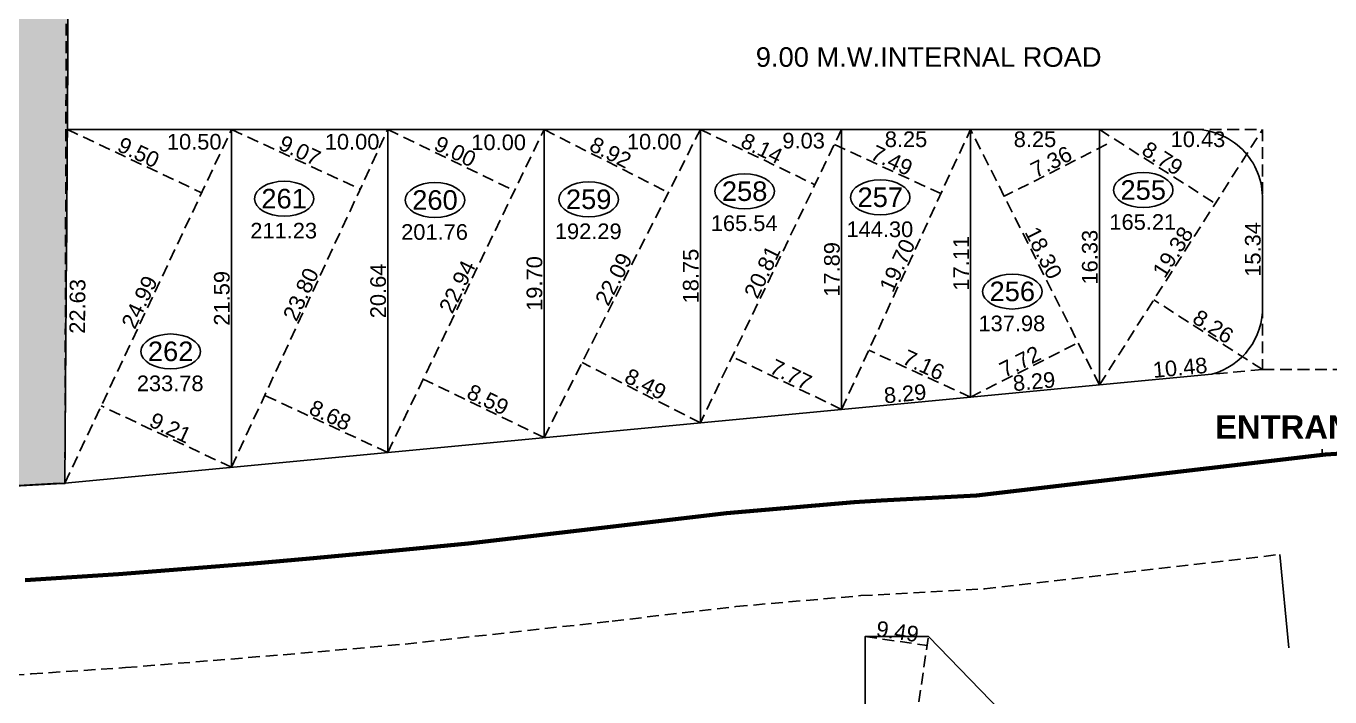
# Model space of a CAD drawing. Header units: millimetres. Extents: x 9625 to 10808, y -1607 to -1252.
# Drawn here: x 10277.2 to 10360.6, y -1503.4 to -1460.5 of the extents above; entities that cross this region are included whole.
import ezdxf

# ---------------------------------------------------------------- set-up
doc = ezdxf.new("R2010")
doc.units = ezdxf.units.MM
doc.header["$LTSCALE"] = 3
doc.header["$MEASUREMENT"] = 0
doc.header["$PDMODE"] = 35
doc.header["$PDSIZE"] = 1
doc.linetypes.add('1', pattern=[0])
doc.linetypes.add('HIDDEN', pattern=[0.375, 0.25, -0.125])
doc.layers.get('0').update_dxf_attribs({"linetype": '1'})
doc.layers.get('Defpoints').update_dxf_attribs({"linetype": 'HIDDEN'})
for name, color, linetype in [('DIM', 8, 'HIDDEN'), ('DIM1', 8, 'Continuous'), ('PLOT TEXT', 3, 'Continuous'), ('Text', 3, 'Continuous'), ('WALL', 6, 'Continuous')]:
    doc.layers.add(name, color=color, linetype=linetype)
doc.styles.add('ARIAL', font='arial.ttf')
doc.styles.get("Standard").update_dxf_attribs({"font": 'arial.ttf'})
doc.dimstyles.new('ISO-25', dxfattribs={"dimtxt": 1, "dimasz": 1, "dimexe": 0, "dimexo": 0, "dimgap": 0.1, "dimtad": 1, "dimzin": 0, "dimdsep": 46, "dimtxsty": 'Standard', "dimblk": 'NONE', "dimcen": 2.5, "dimse1": 1, "dimse2": 1, "dimclrd": 256, "dimclre": 256, "dimclrt": 3, "dimadec": 0, "dimazin": 0, "dimtfac": 1, "dimtmove": 0, "dimatfit": 3, "dimfxl": 1, "dimarcsym": 0})
doc.dimstyles.get("Standard").update_dxf_attribs({"dimtxt": 1, "dimasz": 0, "dimexe": 0, "dimexo": 0, "dimgap": 0.1, "dimtad": 1, "dimzin": 0, "dimdsep": 46, "dimtxsty": 'Standard', "dimcen": 0, "dimse1": 1, "dimse2": 1, "dimsd1": 1, "dimsd2": 1, "dimclrd": 256, "dimclre": 256, "dimclrt": 3, "dimadec": 0, "dimazin": 0, "dimtfac": 1, "dimtix": 1, "dimtofl": 0, "dimtmove": 2, "dimatfit": 3, "dimfxl": 1, "dimtolj": 1, "dimtzin": 0, "dimlwd": -1, "dimlwe": -1, "dimarcsym": 0})

# ---------------------------------------------------------------- blocks, each defined once
blk = doc.blocks.new('*D1853')
at = {"layer": 'Defpoints', "color": 0}
for p in [(10279.642, -1489.693), (10279.644, -1489.724), (10229.121, -1492.429)]:
    blk.add_point(p, dxfattribs=at)
at = {"layer": 'DIM', "lineweight": -2}
blk.add_line((10229.12, -1492.397), (10279.642, -1489.693), dxfattribs=at)
at = {"layer": 'DIM', "color": 3, "insert": (10254.348, -1490.435), "char_height": 1, "attachment_point": 5, "rotation": 3.06419}
blk.add_mtext('50.59', dxfattribs=at)
blk = doc.blocks.new('_None')
blk = doc.blocks.new('*D1756')
at = {"layer": 'Defpoints', "color": 0}
for p in [(10279.831, -1424.331), (10279.831, -1424.331), (10279.644, -1489.724)]:
    blk.add_point(p, dxfattribs=at)
at = {"layer": 'DIM1', "color": 3, "insert": (10279.127, -1457.026), "char_height": 1, "attachment_point": 5, "rotation": 89.83543}
blk.add_mtext('\\A1;65.39', dxfattribs=at)
blk = doc.blocks.new('*D1524')
at = {"layer": 'Defpoints', "color": 0}
for p in [(10320.3, -1467.091), (10327.631, -1470.622), (10327.631, -1470.622)]:
    blk.add_point(p, dxfattribs=at)
at = {"layer": 'DIM', "lineweight": -2}
blk.add_line((10320.3, -1467.091), (10327.631, -1470.622), dxfattribs=at)
at = {"layer": 'DIM', "color": 3, "insert": (10324.23, -1468.306), "char_height": 1, "attachment_point": 5, "rotation": 334.28049}
blk.add_mtext('8.14', dxfattribs=at)
blk = doc.blocks.new('*D1523')
at = {"layer": 'Defpoints', "color": 0}
for p in [(10322.336, -1481.615), (10322.336, -1481.615), (10329.332, -1484.985)]:
    blk.add_point(p, dxfattribs=at)
at = {"layer": 'DIM', "lineweight": -2}
blk.add_line((10329.332, -1484.985), (10322.336, -1481.615), dxfattribs=at)
at = {"layer": 'DIM', "color": 3, "insert": (10326.094, -1482.76), "char_height": 1, "attachment_point": 5, "rotation": 334.28049}
blk.add_mtext('7.77', dxfattribs=at)
blk = doc.blocks.new('*D1522')
at = {"layer": 'Defpoints', "color": 0}
for p in [(10329.332, -1467.091), (10320.3, -1485.841), (10320.3, -1485.841)]:
    blk.add_point(p, dxfattribs=at)
at = {"layer": 'DIM', "lineweight": -2}
blk.add_line((10329.332, -1467.091), (10320.3, -1485.841), dxfattribs=at)
at = {"layer": 'DIM', "color": 3, "insert": (10324.266, -1476.201), "char_height": 1, "attachment_point": 5, "rotation": 64.28049}
blk.add_mtext('20.81', dxfattribs=at)
blk = doc.blocks.new('*D1521')
at = {"layer": 'Defpoints', "color": 0}
for p in [(10312.732, -1481.998), (10312.732, -1481.998), (10320.3, -1485.841)]:
    blk.add_point(p, dxfattribs=at)
at = {"layer": 'DIM', "lineweight": -2}
blk.add_line((10320.3, -1485.841), (10312.732, -1481.998), dxfattribs=at)
at = {"layer": 'DIM', "color": 3, "insert": (10316.792, -1483.375), "char_height": 1, "attachment_point": 5, "rotation": 333.08365}
blk.add_mtext('8.49', dxfattribs=at)
blk = doc.blocks.new('*D1520')
at = {"layer": 'Defpoints', "color": 0}
for p in [(10310.3, -1467.091), (10318.251, -1471.127), (10318.251, -1471.127)]:
    blk.add_point(p, dxfattribs=at)
at = {"layer": 'DIM', "lineweight": -2}
blk.add_line((10310.3, -1467.091), (10318.251, -1471.127), dxfattribs=at)
at = {"layer": 'DIM', "color": 3, "insert": (10314.552, -1468.565), "char_height": 1, "attachment_point": 5, "rotation": 333.08365}
blk.add_mtext('8.92', dxfattribs=at)
blk = doc.blocks.new('*D1519')
at = {"layer": 'Defpoints', "color": 0}
for p in [(10320.3, -1467.091), (10320.3, -1467.091), (10310.3, -1486.788)]:
    blk.add_point(p, dxfattribs=at)
at = {"layer": 'DIM', "lineweight": -2}
blk.add_line((10310.3, -1486.788), (10320.3, -1467.091), dxfattribs=at)
at = {"layer": 'DIM', "color": 3, "insert": (10314.756, -1476.663), "char_height": 1, "attachment_point": 5, "rotation": 63.08365}
blk.add_mtext('22.09', dxfattribs=at)
blk = doc.blocks.new('*D1518')
at = {"layer": 'Defpoints', "color": 0}
for p in [(10300.3, -1467.091), (10308.4, -1471.014), (10308.4, -1471.014)]:
    blk.add_point(p, dxfattribs=at)
at = {"layer": 'DIM', "lineweight": -2}
blk.add_line((10300.3, -1467.091), (10308.4, -1471.014), dxfattribs=at)
at = {"layer": 'DIM', "color": 3, "insert": (10304.616, -1468.503), "char_height": 1, "attachment_point": 5, "rotation": 334.15496}
blk.add_mtext('9.00', dxfattribs=at)
blk = doc.blocks.new('*D1517')
at = {"layer": 'Defpoints', "color": 0}
for p in [(10302.572, -1483.045), (10302.572, -1483.045), (10310.3, -1486.788)]:
    blk.add_point(p, dxfattribs=at)
at = {"layer": 'DIM', "lineweight": -2}
blk.add_line((10310.3, -1486.788), (10302.572, -1483.045), dxfattribs=at)
at = {"layer": 'DIM', "color": 3, "insert": (10306.702, -1484.367), "char_height": 1, "attachment_point": 5, "rotation": 334.15496}
blk.add_mtext('8.59', dxfattribs=at)
blk = doc.blocks.new('*D1516')
at = {"layer": 'Defpoints', "color": 0}
for p in [(10310.3, -1467.091), (10310.3, -1467.091), (10300.3, -1487.736)]:
    blk.add_point(p, dxfattribs=at)
at = {"layer": 'DIM', "lineweight": -2}
blk.add_line((10300.3, -1487.736), (10310.3, -1467.091), dxfattribs=at)
at = {"layer": 'DIM', "color": 3, "insert": (10304.751, -1477.147), "char_height": 1, "attachment_point": 5, "rotation": 64.15496}
blk.add_mtext('22.94', dxfattribs=at)
blk = doc.blocks.new('*D1515')
at = {"layer": 'Defpoints', "color": 0}
for p in [(10290.3, -1467.091), (10298.534, -1470.904), (10298.534, -1470.904)]:
    blk.add_point(p, dxfattribs=at)
at = {"layer": 'DIM', "lineweight": -2}
blk.add_line((10290.3, -1467.091), (10298.534, -1470.904), dxfattribs=at)
at = {"layer": 'DIM', "color": 3, "insert": (10294.674, -1468.444), "char_height": 1, "attachment_point": 5, "rotation": 335.14949}
blk.add_mtext('9.07', dxfattribs=at)
blk = doc.blocks.new('*D1514')
at = {"layer": 'Defpoints', "color": 0}
for p in [(10292.428, -1484.089), (10292.428, -1484.089), (10300.3, -1487.736)]:
    blk.add_point(p, dxfattribs=at)
at = {"layer": 'DIM', "lineweight": -2}
blk.add_line((10300.3, -1487.736), (10292.428, -1484.089), dxfattribs=at)
at = {"layer": 'DIM', "color": 3, "insert": (10296.62, -1485.358), "char_height": 1, "attachment_point": 5, "rotation": 335.14949}
blk.add_mtext('8.68', dxfattribs=at)
blk = doc.blocks.new('*D1513')
at = {"layer": 'Defpoints', "color": 0}
for p in [(10300.3, -1467.091), (10300.3, -1467.091), (10290.3, -1488.683)]:
    blk.add_point(p, dxfattribs=at)
at = {"layer": 'DIM', "lineweight": -2}
blk.add_line((10290.3, -1488.683), (10300.3, -1467.091), dxfattribs=at)
at = {"layer": 'DIM', "color": 3, "insert": (10294.746, -1477.63), "char_height": 1, "attachment_point": 5, "rotation": 65.14949}
blk.add_mtext('23.80', dxfattribs=at)
blk = doc.blocks.new('*D1512')
at = {"layer": 'Defpoints', "color": 0}
for p in [(10279.8, -1467.091), (10288.391, -1471.141), (10288.391, -1471.141)]:
    blk.add_point(p, dxfattribs=at)
at = {"layer": 'DIM', "lineweight": -2}
blk.add_line((10279.8, -1467.091), (10288.391, -1471.141), dxfattribs=at)
at = {"layer": 'DIM', "color": 3, "insert": (10284.356, -1468.564), "char_height": 1, "attachment_point": 5, "rotation": 334.75684}
blk.add_mtext('9.50', dxfattribs=at)
blk = doc.blocks.new('*D1511')
at = {"layer": 'Defpoints', "color": 0}
for p in [(10281.971, -1484.756), (10281.971, -1484.756), (10290.3, -1488.683)]:
    blk.add_point(p, dxfattribs=at)
at = {"layer": 'DIM', "lineweight": -2}
blk.add_line((10290.3, -1488.683), (10281.971, -1484.756), dxfattribs=at)
at = {"layer": 'DIM', "color": 3, "insert": (10286.396, -1486.167), "char_height": 1, "attachment_point": 5, "rotation": 334.75684}
blk.add_mtext('9.21', dxfattribs=at)
blk = doc.blocks.new('*D1510')
at = {"layer": 'Defpoints', "color": 0}
for p in [(10290.3, -1467.091), (10290.3, -1467.091), (10279.644, -1489.693)]:
    blk.add_point(p, dxfattribs=at)
at = {"layer": 'DIM', "lineweight": -2}
blk.add_line((10279.644, -1489.693), (10290.3, -1467.091), dxfattribs=at)
at = {"layer": 'DIM', "color": 3, "insert": (10284.42, -1478.131), "char_height": 1, "attachment_point": 5, "rotation": 64.75684}
blk.add_mtext('24.99', dxfattribs=at)
blk = doc.blocks.new('*D1506')
at = {"layer": 'Defpoints', "color": 0}
for p in [(10279.8, -1467.091), (10279.8, -1467.091), (10279.644, -1489.724)]:
    blk.add_point(p, dxfattribs=at)
at = {"layer": 'DIM1', "color": 3, "insert": (10280.452, -1478.403), "char_height": 1, "attachment_point": 5, "rotation": 89.6038}
blk.add_mtext('\\A1;22.63', dxfattribs=at)
blk = doc.blocks.new('*D1505')
at = {"layer": 'Defpoints', "color": 0}
for p in [(10310.3, -1467.091), (10310.3, -1486.788), (10310.3, -1486.788)]:
    blk.add_point(p, dxfattribs=at)
at = {"layer": 'DIM1', "color": 3, "insert": (10309.69, -1476.94), "char_height": 1, "attachment_point": 5, "rotation": 90}
blk.add_mtext('\\A1;19.70', dxfattribs=at)
blk = doc.blocks.new('*D1504')
at = {"layer": 'Defpoints', "color": 0}
for p in [(10320.3, -1467.091), (10320.3, -1485.841), (10320.3, -1485.841)]:
    blk.add_point(p, dxfattribs=at)
at = {"layer": 'DIM1', "color": 3, "insert": (10319.69, -1476.466), "char_height": 1, "attachment_point": 5, "rotation": 90}
blk.add_mtext('\\A1;18.75', dxfattribs=at)
blk = doc.blocks.new('*D1938')
at = {"layer": 'Defpoints', "color": 0}
for p in [(10320.3, -1467.091), (10329.332, -1467.091), (10329.332, -1467.091)]:
    blk.add_point(p, dxfattribs=at)
at = {"layer": 'DIM1', "color": 3, "insert": (10326.907, -1467.814), "char_height": 1, "attachment_point": 5}
blk.add_mtext('\\A1;9.03', dxfattribs=at)
blk = doc.blocks.new('*D1937')
at = {"layer": 'Defpoints', "color": 0}
for p in [(10310.3, -1467.091), (10320.3, -1467.091), (10320.3, -1467.091)]:
    blk.add_point(p, dxfattribs=at)
at = {"layer": 'DIM1', "color": 3, "insert": (10317.346, -1467.878), "char_height": 1, "attachment_point": 5}
blk.add_mtext('\\A1;10.00', dxfattribs=at)
blk = doc.blocks.new('*D1936')
at = {"layer": 'Defpoints', "color": 0}
for p in [(10300.3, -1467.091), (10310.3, -1467.091), (10310.3, -1467.091)]:
    blk.add_point(p, dxfattribs=at)
at = {"layer": 'DIM1', "color": 3, "insert": (10307.394, -1467.922), "char_height": 1, "attachment_point": 5}
blk.add_mtext('\\A1;10.00', dxfattribs=at)
blk = doc.blocks.new('*D523')
at = {"layer": 'Defpoints', "color": 0}
for p in [(10300.3, -1467.091), (10300.3, -1487.736), (10300.3, -1487.736)]:
    blk.add_point(p, dxfattribs=at)
at = {"layer": 'DIM1', "color": 3, "insert": (10299.69, -1477.413), "char_height": 1, "attachment_point": 5, "rotation": 90}
blk.add_mtext('\\A1;20.64', dxfattribs=at)
blk = doc.blocks.new('*D1935')
at = {"layer": 'Defpoints', "color": 0}
for p in [(10290.3, -1467.091), (10300.3, -1467.091), (10300.3, -1467.091)]:
    blk.add_point(p, dxfattribs=at)
at = {"layer": 'DIM1', "color": 3, "insert": (10298.019, -1467.885), "char_height": 1, "attachment_point": 5}
blk.add_mtext('\\A1;10.00', dxfattribs=at)
blk = doc.blocks.new('*D522')
at = {"layer": 'Defpoints', "color": 0}
for p in [(10290.3, -1467.091), (10290.3, -1488.683), (10290.3, -1488.683)]:
    blk.add_point(p, dxfattribs=at)
at = {"layer": 'DIM1', "color": 3, "insert": (10289.69, -1477.887), "char_height": 1, "attachment_point": 5, "rotation": 90}
blk.add_mtext('\\A1;21.59', dxfattribs=at)
blk = doc.blocks.new('*D1934')
at = {"layer": 'Defpoints', "color": 0}
for p in [(10279.8, -1467.091), (10290.3, -1467.091), (10290.3, -1467.091)]:
    blk.add_point(p, dxfattribs=at)
at = {"layer": 'DIM1', "color": 3, "insert": (10287.917, -1467.885), "char_height": 1, "attachment_point": 5}
blk.add_mtext('\\A1;10.50', dxfattribs=at)
blk = doc.blocks.new('*D344')
at = {"layer": 'Defpoints', "color": 0}
for p in [(10329.332, -1467.091), (10336.135, -1470.228), (10335.689, -1471.196)]:
    blk.add_point(p, dxfattribs=at)
at = {"layer": 'DIM', "lineweight": -2}
blk.add_line((10328.885, -1468.059), (10335.689, -1471.196), dxfattribs=at)
at = {"layer": 'DIM', "color": 3, "insert": (10332.543, -1469.073), "char_height": 1, "attachment_point": 5, "rotation": 335.2481}
blk.add_mtext('7.49', dxfattribs=at)
blk = doc.blocks.new('*D343')
at = {"layer": 'Defpoints', "color": 0}
for p in [(10331.075, -1481.204), (10331.075, -1481.204), (10337.582, -1484.203)]:
    blk.add_point(p, dxfattribs=at)
at = {"layer": 'DIM', "lineweight": -2}
blk.add_line((10337.582, -1484.203), (10331.075, -1481.204), dxfattribs=at)
at = {"layer": 'DIM', "color": 3, "insert": (10334.584, -1482.149), "char_height": 1, "attachment_point": 5, "rotation": 335.2481}
blk.add_mtext('7.16', dxfattribs=at)
blk = doc.blocks.new('*D342')
at = {"layer": 'Defpoints', "color": 0}
for p in [(10337.582, -1467.091), (10337.582, -1467.091), (10329.332, -1484.985)]:
    blk.add_point(p, dxfattribs=at)
at = {"layer": 'DIM', "lineweight": -2}
blk.add_line((10329.332, -1484.985), (10337.582, -1467.091), dxfattribs=at)
at = {"layer": 'DIM', "color": 3, "insert": (10332.902, -1475.782), "char_height": 1, "attachment_point": 5, "rotation": 65.2481}
blk.add_mtext('19.70', dxfattribs=at)
blk = doc.blocks.new('*D341')
at = {"layer": 'Defpoints', "color": 0}
for p in [(10345.832, -1467.091), (10339.259, -1470.411), (10339.74, -1471.363)]:
    blk.add_point(p, dxfattribs=at)
at = {"layer": 'DIM', "lineweight": -2}
blk.add_line((10346.312, -1468.042), (10339.74, -1471.363), dxfattribs=at)
at = {"layer": 'DIM', "color": 3, "insert": (10342.751, -1469.157), "char_height": 1, "attachment_point": 5, "rotation": 26.80195}
blk.add_mtext('7.36', dxfattribs=at)
blk = doc.blocks.new('*D340')
at = {"layer": 'Defpoints', "color": 0}
for p in [(10344.469, -1480.724), (10344.469, -1480.724), (10337.582, -1484.203)]:
    blk.add_point(p, dxfattribs=at)
at = {"layer": 'DIM', "lineweight": -2}
blk.add_line((10337.582, -1484.203), (10344.469, -1480.724), dxfattribs=at)
at = {"layer": 'DIM', "color": 3, "insert": (10340.754, -1481.926), "char_height": 1, "attachment_point": 5, "rotation": 26.80195}
blk.add_mtext('7.72', dxfattribs=at)
blk = doc.blocks.new('*D339')
at = {"layer": 'Defpoints', "color": 0}
for p in [(10337.582, -1467.091), (10337.582, -1467.091), (10345.832, -1483.422)]:
    blk.add_point(p, dxfattribs=at)
at = {"layer": 'DIM', "lineweight": -2}
blk.add_line((10345.832, -1483.422), (10337.582, -1467.091), dxfattribs=at)
at = {"layer": 'DIM', "color": 3, "insert": (10342.252, -1474.981), "char_height": 1, "attachment_point": 5, "rotation": 296.80195}
blk.add_mtext('18.30', dxfattribs=at)
blk = doc.blocks.new('*D338')
at = {"layer": 'Defpoints', "color": 0}
for p in [(10345.832, -1467.091), (10353.24, -1471.823), (10353.24, -1471.823)]:
    blk.add_point(p, dxfattribs=at)
at = {"layer": 'DIM', "lineweight": -2}
blk.add_line((10345.832, -1467.091), (10353.24, -1471.823), dxfattribs=at)
at = {"layer": 'DIM', "color": 3, "insert": (10349.865, -1468.942), "char_height": 1, "attachment_point": 5, "rotation": 327.43239}
blk.add_mtext('8.79', dxfattribs=at)
blk = doc.blocks.new('*D337')
at = {"layer": 'Defpoints', "color": 0}
for p in [(10349.302, -1477.988), (10349.302, -1477.988), (10356.263, -1482.434)]:
    blk.add_point(p, dxfattribs=at)
at = {"layer": 'DIM', "lineweight": -2}
blk.add_line((10356.263, -1482.434), (10349.302, -1477.988), dxfattribs=at)
at = {"layer": 'DIM', "color": 3, "insert": (10353.111, -1479.696), "char_height": 1, "attachment_point": 5, "rotation": 327.43239}
blk.add_mtext('8.26', dxfattribs=at)
blk = doc.blocks.new('*D336')
at = {"layer": 'Defpoints', "color": 0}
for p in [(10356.263, -1467.091), (10356.263, -1467.091), (10345.832, -1483.422)]:
    blk.add_point(p, dxfattribs=at)
at = {"layer": 'DIM', "lineweight": -2}
blk.add_line((10345.832, -1483.422), (10356.263, -1467.091), dxfattribs=at)
at = {"layer": 'DIM', "color": 3, "insert": (10350.532, -1474.928), "char_height": 1, "attachment_point": 5, "rotation": 57.43239}
blk.add_mtext('19.38', dxfattribs=at)
blk = doc.blocks.new('*D83')
at = {"layer": 'Defpoints', "color": 0}
for p in [(10337.582, -1484.203), (10329.332, -1484.985), (10329.332, -1484.985)]:
    blk.add_point(p, dxfattribs=at)
at = {"layer": 'DIM1', "color": 3, "insert": (10333.399, -1483.986), "char_height": 1, "attachment_point": 5, "rotation": 5.41213}
blk.add_mtext('\\A1;8.29', dxfattribs=at)
blk = doc.blocks.new('*D82')
at = {"layer": 'Defpoints', "color": 0}
for p in [(10345.832, -1483.422), (10345.832, -1483.422), (10337.582, -1484.203)]:
    blk.add_point(p, dxfattribs=at)
at = {"layer": 'DIM1', "color": 3, "insert": (10341.649, -1483.205), "char_height": 1, "attachment_point": 5, "rotation": 5.41213}
blk.add_mtext('\\A1;8.29', dxfattribs=at)
blk = doc.blocks.new('*D81')
at = {"layer": 'Defpoints', "color": 0}
for p in [(10356.263, -1482.434), (10356.263, -1482.434), (10345.832, -1483.422)]:
    blk.add_point(p, dxfattribs=at)
at = {"layer": 'DIM1', "color": 3, "insert": (10350.99, -1482.32), "char_height": 1, "attachment_point": 5, "rotation": 5.41213}
blk.add_mtext('\\A1;10.48', dxfattribs=at)
blk = doc.blocks.new('*D80')
at = {"layer": 'Defpoints', "color": 0}
for p in [(10345.832, -1467.091), (10356.263, -1467.091), (10356.263, -1467.091)]:
    blk.add_point(p, dxfattribs=at)
at = {"layer": 'DIM1', "color": 3, "insert": (10352.137, -1467.724), "char_height": 1, "attachment_point": 5}
blk.add_mtext('\\A1;10.43', dxfattribs=at)
blk = doc.blocks.new('*D79')
at = {"layer": 'Defpoints', "color": 0}
for p in [(10337.582, -1467.091), (10345.832, -1467.091), (10345.832, -1467.091)]:
    blk.add_point(p, dxfattribs=at)
at = {"layer": 'DIM1', "color": 3, "insert": (10341.707, -1467.724), "char_height": 1, "attachment_point": 5}
blk.add_mtext('\\A1;8.25', dxfattribs=at)
blk = doc.blocks.new('*D78')
at = {"layer": 'Defpoints', "color": 0}
for p in [(10329.332, -1467.091), (10337.582, -1467.091), (10337.582, -1467.091)]:
    blk.add_point(p, dxfattribs=at)
at = {"layer": 'DIM1', "color": 3, "insert": (10333.457, -1467.724), "char_height": 1, "attachment_point": 5}
blk.add_mtext('\\A1;8.25', dxfattribs=at)
blk = doc.blocks.new('*D77')
at = {"layer": 'Defpoints', "color": 0}
for p in [(10356.263, -1467.091), (10356.263, -1482.434), (10356.263, -1482.434)]:
    blk.add_point(p, dxfattribs=at)
at = {"layer": 'DIM1', "color": 3, "insert": (10355.652, -1474.762), "char_height": 1, "attachment_point": 5, "rotation": 90}
blk.add_mtext('\\A1;15.34', dxfattribs=at)
blk = doc.blocks.new('*D76')
at = {"layer": 'Defpoints', "color": 0}
for p in [(10345.832, -1467.091), (10345.832, -1483.422), (10345.832, -1483.422)]:
    blk.add_point(p, dxfattribs=at)
at = {"layer": 'DIM1', "color": 3, "insert": (10345.221, -1475.256), "char_height": 1, "attachment_point": 5, "rotation": 90}
blk.add_mtext('\\A1;16.33', dxfattribs=at)
blk = doc.blocks.new('*D75')
at = {"layer": 'Defpoints', "color": 0}
for p in [(10337.582, -1467.091), (10337.582, -1484.203), (10337.582, -1484.203)]:
    blk.add_point(p, dxfattribs=at)
at = {"layer": 'DIM1', "color": 3, "insert": (10336.98, -1475.647), "char_height": 1, "attachment_point": 5, "rotation": 90}
blk.add_mtext('\\A1;17.11', dxfattribs=at)
blk = doc.blocks.new('*D74')
at = {"layer": 'Defpoints', "color": 0}
for p in [(10329.332, -1467.091), (10329.332, -1484.985), (10329.332, -1484.985)]:
    blk.add_point(p, dxfattribs=at)
at = {"layer": 'DIM1', "color": 3, "insert": (10328.721, -1476.038), "char_height": 1, "attachment_point": 5, "rotation": 90}
blk.add_mtext('\\A1;17.89', dxfattribs=at)
blk = doc.blocks.new('*D1894')
at = {"layer": 'Defpoints', "color": 0}
for p in [(10334.888, -1499.5), (10334.888, -1499.5), (10330.848, -1527.06)]:
    blk.add_point(p, dxfattribs=at)
at = {"layer": 'DIM', "lineweight": -2}
blk.add_line((10330.848, -1527.06), (10334.888, -1499.5), dxfattribs=at)
at = {"layer": 'DIM', "color": 3, "insert": (10332.264, -1513.192), "char_height": 1, "attachment_point": 5, "rotation": 81.66209}
blk.add_mtext('58.60', dxfattribs=at)
blk = doc.blocks.new('*D1895')
at = {"layer": 'Defpoints', "color": 0}
for p in [(10330.848, -1499.5), (10334.803, -1500.079), (10334.803, -1500.079)]:
    blk.add_point(p, dxfattribs=at)
at = {"layer": 'DIM', "lineweight": -2}
blk.add_line((10330.848, -1499.5), (10334.803, -1500.079), dxfattribs=at)
at = {"layer": 'DIM', "color": 3, "insert": (10332.914, -1499.185), "char_height": 1, "attachment_point": 5, "rotation": 351.66209}
blk.add_mtext('9.49', dxfattribs=at)

msp = doc.modelspace()

# ---------------------------------------------------------------- hatches: boundary and pattern name
at = {"layer": 'DIM', "ltscale": 0.05}
h = msp.add_hatch(dxfattribs=at)
h.set_pattern_fill('DOTS', color=210, scale=10)
h.set_pattern_definition([(0, (1503.79603, -109.1054), (0.3125, 0.625), [0, -0.625])])
h.paths.add_polyline_path([(10159.2675, -1496.5982), (10186.4974, -1427.5214), (10189.1864, -1420.3379), (10189.1864, -1420.3379), (10205.8315, -1424.331), (10279.8314, -1424.331), (10279.8314, -1424.331), (10279.8314, -1424.331), (10279.8314, -1424.331), (10279.8314, -1441.211), (10279.8313, -1462.591), (10279.8313, -1462.591), (10279.8313, -1462.591), (10279.6436, -1489.7244), (10279.1131, -1489.7527), (10272.9353, -1490.0834), (10252.5546, -1491.1745), (10249.8813, -1491.3176), (10245.623, -1491.5455), (10238.5484, -1491.9243), (10228.6216, -1492.4557), (10223.3449, -1492.9213), (10209.3013, -1494.1958), (10195.2685, -1495.4692), (10184.3171, -1496.5975), (10172.8559, -1497.9646), (10166.3735, -1498.7441), (10158.9807, -1500.1931), (10157.7557, -1500.4332)])

# ---------------------------------------------------------------- linework, layer by layer
at = {"lineweight": 25}
msp.add_line((10279.7385, -1476.0038), (10279.8313, -1462.591), dxfattribs=at)
at = {"color": 3, "lineweight": 25}
msp.add_line((10360.0816, -1487.5176), (10360.0816, -1487.9035), dxfattribs=at)
at = {"color": 6, "lineweight": 25}
msp.add_lwpolyline([(10205.8315, -1424.331), (10279.8314, -1424.331), (10279.8314, -1424.331), (10279.8314, -1424.331), (10279.8314, -1424.331), (10279.8314, -1441.211), (10279.8313, -1462.591), (10279.8313, -1462.591), (10279.8313, -1462.591), (10279.6436, -1489.7244), (10279.1131, -1489.7527), (10272.9353, -1490.0834), (10252.5546, -1491.1745), (10249.8813, -1491.3176), (10245.623, -1491.5455), (10238.5484, -1491.9243), (10228.6216, -1492.4557)], dxfattribs=at)
at = {"color": 3, "lineweight": 25}
msp.add_lwpolyline([(10357.949, -1500.2335), (10357.383, -1494.2588)], dxfattribs=at)
at = {"layer": 'DIM'}
msp.add_line((10356.2627, -1482.4336), (10365.2627, -1482.4336), dxfattribs=at)
for points in [[(10189.1864, -1420.3379), (10205.8315, -1424.331), (10279.8316, -1424.331), (10279.6438, -1489.6925), (10229.1214, -1492.4289), (10195.2685, -1495.4692), (10166.3735, -1498.7441), (10157.7557, -1500.4333), (10189.1863, -1420.3379)], [(10247.9009, -1503.3442), (10261.6175, -1502.7355), (10270.6738, -1502.2901), (10277.4774, -1501.8964), (10283.5258, -1501.4933), (10295.819, -1500.4856), (10301.4069, -1499.9856), (10314.6664, -1498.5189), (10322.5784, -1497.5873), (10330.5581, -1496.8921), (10338.468, -1496.4648), (10357.383, -1494.2588)]]:
    msp.add_lwpolyline(points, dxfattribs=at)
at = {"layer": 'PLOT TEXT', "extrusion": (0, 0, -1)}
for centre in [(10293.6693, -1471.5234), (10303.3208, -1471.6082), (10313.1553, -1471.5621), (10323.1324, -1471.0457), (10331.8109, -1471.4339), (10348.6339, -1470.9691), (10340.2571, -1477.4515), (10286.4092, -1481.2837)]:
    msp.add_ellipse(centre, major_axis=(1.9004, 0), ratio=0.5882805, dxfattribs=at)
at = {"layer": 'WALL', "lineweight": 25}
for p, q in [((10279.8313, -1441.211), (10279.8313, -1462.591)), ((10279.8001, -1467.091), (10351.9761, -1467.091)), ((10290.3001, -1488.6829), (10290.3001, -1467.091)), ((10300.3001, -1487.7355), (10300.3001, -1467.091)), ((10310.3001, -1486.7881), (10310.3001, -1467.091)), ((10320.3001, -1485.8407), (10320.3001, -1467.091)), ((10329.3316, -1467.091), (10329.3316, -1484.985)), ((10329.3316, -1484.985), (10329.3316, -1467.091)), ((10337.5816, -1484.2034), (10337.5816, -1467.091)), ((10337.5816, -1467.091), (10337.5816, -1484.2034)), ((10345.8316, -1483.4218), (10345.8316, -1467.091)), ((10345.8316, -1483.4218), (10345.8316, -1467.091)), ((10356.2627, -1471.3686), (10356.2627, -1478.6074)), ((10353.0275, -1482.7401), (10345.8316, -1483.4218)), ((10337.5816, -1484.2034), (10345.8316, -1483.4218)), ((10329.3316, -1484.985), (10337.5816, -1484.2034)), ((10279.6438, -1489.6925), (10329.3316, -1484.985))]:
    msp.add_line(p, q, dxfattribs=at)
at = {"layer": 'WALL', "linetype": 'HIDDEN', "lineweight": 25}
for p, q in [((10351.7629, -1467.091), (10356.2627, -1467.091)), ((10356.2627, -1467.091), (10356.2629, -1471.591)), ((10356.2627, -1478.3941), (10356.2627, -1482.4336)), ((10356.2627, -1482.4336), (10353.0275, -1482.7401))]:
    msp.add_line(p, q, dxfattribs=at)
at = {"layer": 'WALL', "color": 5, "linetype": 'Continuous', "lineweight": 70}
msp.add_lwpolyline([(10366.4718, -1487.4932), (10360.305, -1487.8774), (10337.9581, -1490.4836), (10331.8608, -1490.813), (10330.1357, -1490.9062), (10321.9671, -1491.6178), (10313.9858, -1492.5576), (10305.4407, -1493.5542), (10300.8096, -1494.0151), (10295.3065, -1494.5075), (10291.7091, -1494.8294), (10283.0812, -1495.5097), (10277.1046, -1495.908)], dxfattribs=at)
at = {"layer": 'WALL'}
msp.add_lwpolyline([(10336.9865, -1528.0433), (10341.6084, -1523.5319), (10349.1453, -1516.1991), (10350.1279, -1515.2098), (10334.8877, -1499.4996), (10330.8484, -1499.4996), (10330.8484, -1523.9996), (10328.3484, -1523.9996), (10328.3484, -1528.9994), (10328.3484, -1529.0007), (10305.8484, -1528.9998), (10300.8484, -1528.9996), (10300.8484, -1534.5049), (10302.7629, -1534.1076), (10309.9244, -1532.6012), (10311.3878, -1532.2894), (10321.3382, -1535.2612), (10327.3439, -1536.9995), (10327.7365, -1537.1074), (10327.9688, -1536.8917), (10332.4487, -1532.4947), (10334.0902, -1530.8835)], close=True, dxfattribs=at)
at = {"layer": 'WALL', "lineweight": 25}
for centre, start, end in [((10351.8695, -1471.4843), 358.609733, 91.390267), ((10351.8693, -1478.5008), 285.280463, 1.390267)]:
    msp.add_arc(centre, 4.3947, start, end, dxfattribs=at)

# ---------------------------------------------------------------- texts
at = {"layer": 'PLOT TEXT', "linetype": 'Continuous', "attachment_point": 5, "style": 'ARIAL'}
for s, insert, char_height in [('\\A1;258', (10323.1324, -1471.0457), 1.25), ('\\A1;255', (10348.6339, -1470.9691), 1.25), ('\\A1;261', (10293.6693, -1471.5234), 1.25), ('\\A1;260', (10303.3208, -1471.6082), 1.25), ('\\A1;259', (10313.1553, -1471.5621), 1.25), ('\\A1;257', (10331.8109, -1471.4339), 1.25), ('\\A1;211.23', (10293.6406, -1473.569), 1), ('\\A1;201.76', (10303.2921, -1473.6538), 1), ('\\A1;192.29', (10313.1266, -1473.6076), 1), ('\\A1;165.54', (10323.1037, -1473.0912), 1), ('\\A1;144.30', (10331.7821, -1473.4795), 1), ('\\A1;165.21', (10348.6052, -1473.0146), 1), ('\\A1;256', (10340.2571, -1477.4515), 1.25), ('\\A1;137.98', (10340.2283, -1479.4971), 1), ('\\A1;262', (10286.4092, -1481.2837), 1.25), ('\\A1;233.78', (10286.3805, -1483.3292), 1)]:
    msp.add_mtext(s, dxfattribs=dict(at, insert=insert, char_height=char_height))
at = {"layer": 'Text', "linetype": 'Continuous', "attachment_point": 5, "style": 'ARIAL'}
for s, insert, char_height in [('\\A1;9.00 M.W.INTERNAL ROAD', (10334.9065, -1462.4719), 1.25), ('\\A1;\\fArial|b1|i0|c0|p34;ENTRANCE 1', (10359.9261, -1486.1206), 1.5)]:
    msp.add_mtext(s, dxfattribs=dict(at, insert=insert, char_height=char_height))

# ---------------------------------------------------------------- dimensions: what is measured, and where the dimension line sits
at = {"layer": 'DIM'}
for p1, p2, picture, middle in [((10279.6438, -1489.6925), (10290.3001, -1467.091), '*D1510', (10284.4197, -1478.1314)), ((10279.8001, -1467.091), (10288.3905, -1471.1412), '*D1512', (10284.3557, -1468.5638)), ((10290.3001, -1467.091), (10298.534, -1470.9044), '*D1515', (10294.6737, -1468.4436)), ((10290.3001, -1488.6829), (10300.3001, -1467.091), '*D1513', (10294.7458, -1477.6302)), ((10300.3001, -1467.091), (10308.3997, -1471.0143), '*D1518', (10304.6161, -1468.5031)), ((10300.3001, -1487.7355), (10310.3001, -1467.091), '*D1516', (10304.7506, -1477.1471)), ((10310.3001, -1467.091), (10318.2509, -1471.1275), '*D1520', (10314.5519, -1468.5648)), ((10310.3001, -1486.7881), (10320.3001, -1467.091), '*D1519', (10314.7557, -1476.6631)), ((10320.3001, -1467.091), (10327.6308, -1470.622), '*D1524', (10324.2304, -1468.3064)), ((10329.3316, -1467.091), (10320.3001, -1485.8407), '*D1522', (10324.2658, -1476.2009)), ((10320.3001, -1485.8407), (10312.7318, -1481.9984), '*D1521', (10316.7924, -1483.3751)), ((10329.3316, -1484.985), (10322.3355, -1481.6151), '*D1523', (10326.094, -1482.7595)), ((10310.3001, -1486.7881), (10302.5723, -1483.0448), '*D1517', (10306.7024, -1484.367)), ((10290.3001, -1488.6829), (10281.9713, -1484.756), '*D1511', (10286.3961, -1486.1672)), ((10300.3001, -1487.7355), (10292.4275, -1484.0895), '*D1514', (10296.6204, -1485.3585))]:
    dim = msp.add_aligned_dim(p1=p1, p2=p2, distance=0, dimstyle='ISO-25', override={"dimblk": 'None'}, dxfattribs=at)
    dim.commit()
    dim.dimension.update_dxf_attribs({"geometry": picture, "text_midpoint": middle})
for p1, p2, distance, picture, middle in [((10329.3316, -1467.091), (10336.1354, -1470.2278), -1.0665, '*D344', (10332.5426, -1469.0734)), ((10329.3316, -1484.985), (10337.5816, -1467.091), 0, '*D342', (10332.9022, -1475.7824)), ((10345.8316, -1483.4218), (10337.5816, -1467.091), 0, '*D339', (10342.2519, -1474.9809)), ((10345.8316, -1467.091), (10339.259, -1470.4113), 1.066, '*D341', (10342.7505, -1469.1573)), ((10345.8316, -1467.091), (10353.2402, -1471.823), 0, '*D338', (10349.8646, -1468.9424)), ((10345.8316, -1483.4218), (10356.2627, -1467.091), 0, '*D336', (10350.5323, -1474.9275)), ((10356.2627, -1482.4336), (10349.3025, -1477.9879), 0, '*D337', (10353.1112, -1479.6962)), ((10337.5816, -1484.2034), (10331.0751, -1481.2036), 0, '*D343', (10334.584, -1482.149)), ((10337.5816, -1484.2034), (10344.4688, -1480.7242), 0, '*D340', (10340.7538, -1481.9264)), ((10229.1214, -1492.4289), (10279.6436, -1489.7244), 0.0318, '*D1853', (10254.3482, -1490.4352))]:
    dim = msp.add_aligned_dim(p1=p1, p2=p2, distance=distance, dimstyle='ISO-25', dxfattribs=at)
    dim.commit()
    dim.dimension.update_dxf_attribs({"geometry": picture, "text_midpoint": middle})
for p1, p2, text, picture, middle in [((10330.8484, -1499.4996), (10334.8027, -1500.0792), '9.49', '*D1895', (10332.9141, -1499.1853)), ((10330.8484, -1527.0605), (10334.8877, -1499.4996), '58.60', '*D1894', (10332.2639, -1513.1915))]:
    dim = msp.add_aligned_dim(p1=p1, p2=p2, distance=0, text=text, dimstyle='ISO-25', override={"dimlfac": 2, "dimtxsty": 'Standard', "dimblk": 'None'}, dxfattribs=at)
    dim.commit()
    dim.dimension.update_dxf_attribs({"geometry": picture, "text_midpoint": middle})
at = {"layer": 'DIM1'}
for p1, p2, picture, middle in [((10279.6436, -1489.7244), (10279.8314, -1424.331), '*D1756', (10279.1266, -1457.0259)), ((10290.3001, -1467.091), (10290.3001, -1488.6829), '*D522', (10289.6896, -1477.887)), ((10300.3001, -1467.091), (10300.3001, -1487.7355), '*D523', (10299.6896, -1477.4133)), ((10310.3001, -1467.091), (10310.3001, -1486.7881), '*D1505', (10309.6896, -1476.9395)), ((10320.3001, -1467.091), (10320.3001, -1485.8407), '*D1504', (10319.6896, -1476.4658)), ((10329.3316, -1467.091), (10329.3316, -1484.985), '*D74', (10328.7211, -1476.038)), ((10337.5816, -1467.091), (10337.5816, -1484.2034), '*D75', (10336.9796, -1475.6472)), ((10345.8316, -1467.091), (10345.8316, -1483.4218), '*D76', (10345.2207, -1475.2564)), ((10356.2627, -1467.091), (10356.2627, -1482.4336), '*D77', (10355.6517, -1474.7623)), ((10345.8316, -1483.4218), (10356.2627, -1482.4336), '*D81', (10350.9896, -1482.3198)), ((10337.5816, -1484.2034), (10345.8316, -1483.4218), '*D82', (10341.6491, -1483.2048)), ((10337.5816, -1484.2034), (10329.3316, -1484.985), '*D83', (10333.3991, -1483.9864))]:
    dim = msp.add_aligned_dim(p1=p1, p2=p2, distance=0, dimstyle='Standard', dxfattribs=at)
    dim.commit()
    dim.dimension.update_dxf_attribs({"geometry": picture, "text_midpoint": middle})
for base, p1, p2, angle, picture, middle, dimtype in [((10279.8001, -1467.091), (10279.6436, -1489.7244), (10279.8001, -1467.091), 89.603797, '*D1506', (10280.4518, -1478.4035), 129), ((10290.3001, -1467.091), (10279.8001, -1467.091), (10290.3001, -1467.091), 0, '*D1934', (10287.9175, -1467.8846), 161), ((10300.3001, -1467.091), (10290.3001, -1467.091), (10300.3001, -1467.091), 0, '*D1935', (10298.0193, -1467.8846), 161), ((10310.3001, -1467.091), (10300.3001, -1467.091), (10310.3001, -1467.091), 360, '*D1936', (10307.3945, -1467.922), 161), ((10320.3001, -1467.091), (10310.3001, -1467.091), (10320.3001, -1467.091), 360, '*D1937', (10317.3465, -1467.8781), 161), ((10329.3316, -1467.091), (10320.3001, -1467.091), (10329.3316, -1467.091), 0, '*D1938', (10326.9066, -1467.8136), 161), ((10337.582, -1467.091), (10329.3316, -1467.091), (10337.582, -1467.091), 0, '*D78', (10333.4568, -1467.724), 129), ((10345.832, -1467.091), (10337.5816, -1467.091), (10345.832, -1467.091), 0, '*D79', (10341.7068, -1467.724), 129), ((10356.2627, -1467.091), (10345.8316, -1467.091), (10356.2627, -1467.091), 0, '*D80', (10352.1375, -1467.724), 129)]:
    dim = msp.add_linear_dim(base=base, p1=p1, p2=p2, angle=angle, dimstyle='Standard', dxfattribs=at)
    dim.commit()
    dim.dimension.update_dxf_attribs({"geometry": picture, "text_midpoint": middle, "dimtype": dimtype})

doc.saveas('drawing.dxf')
